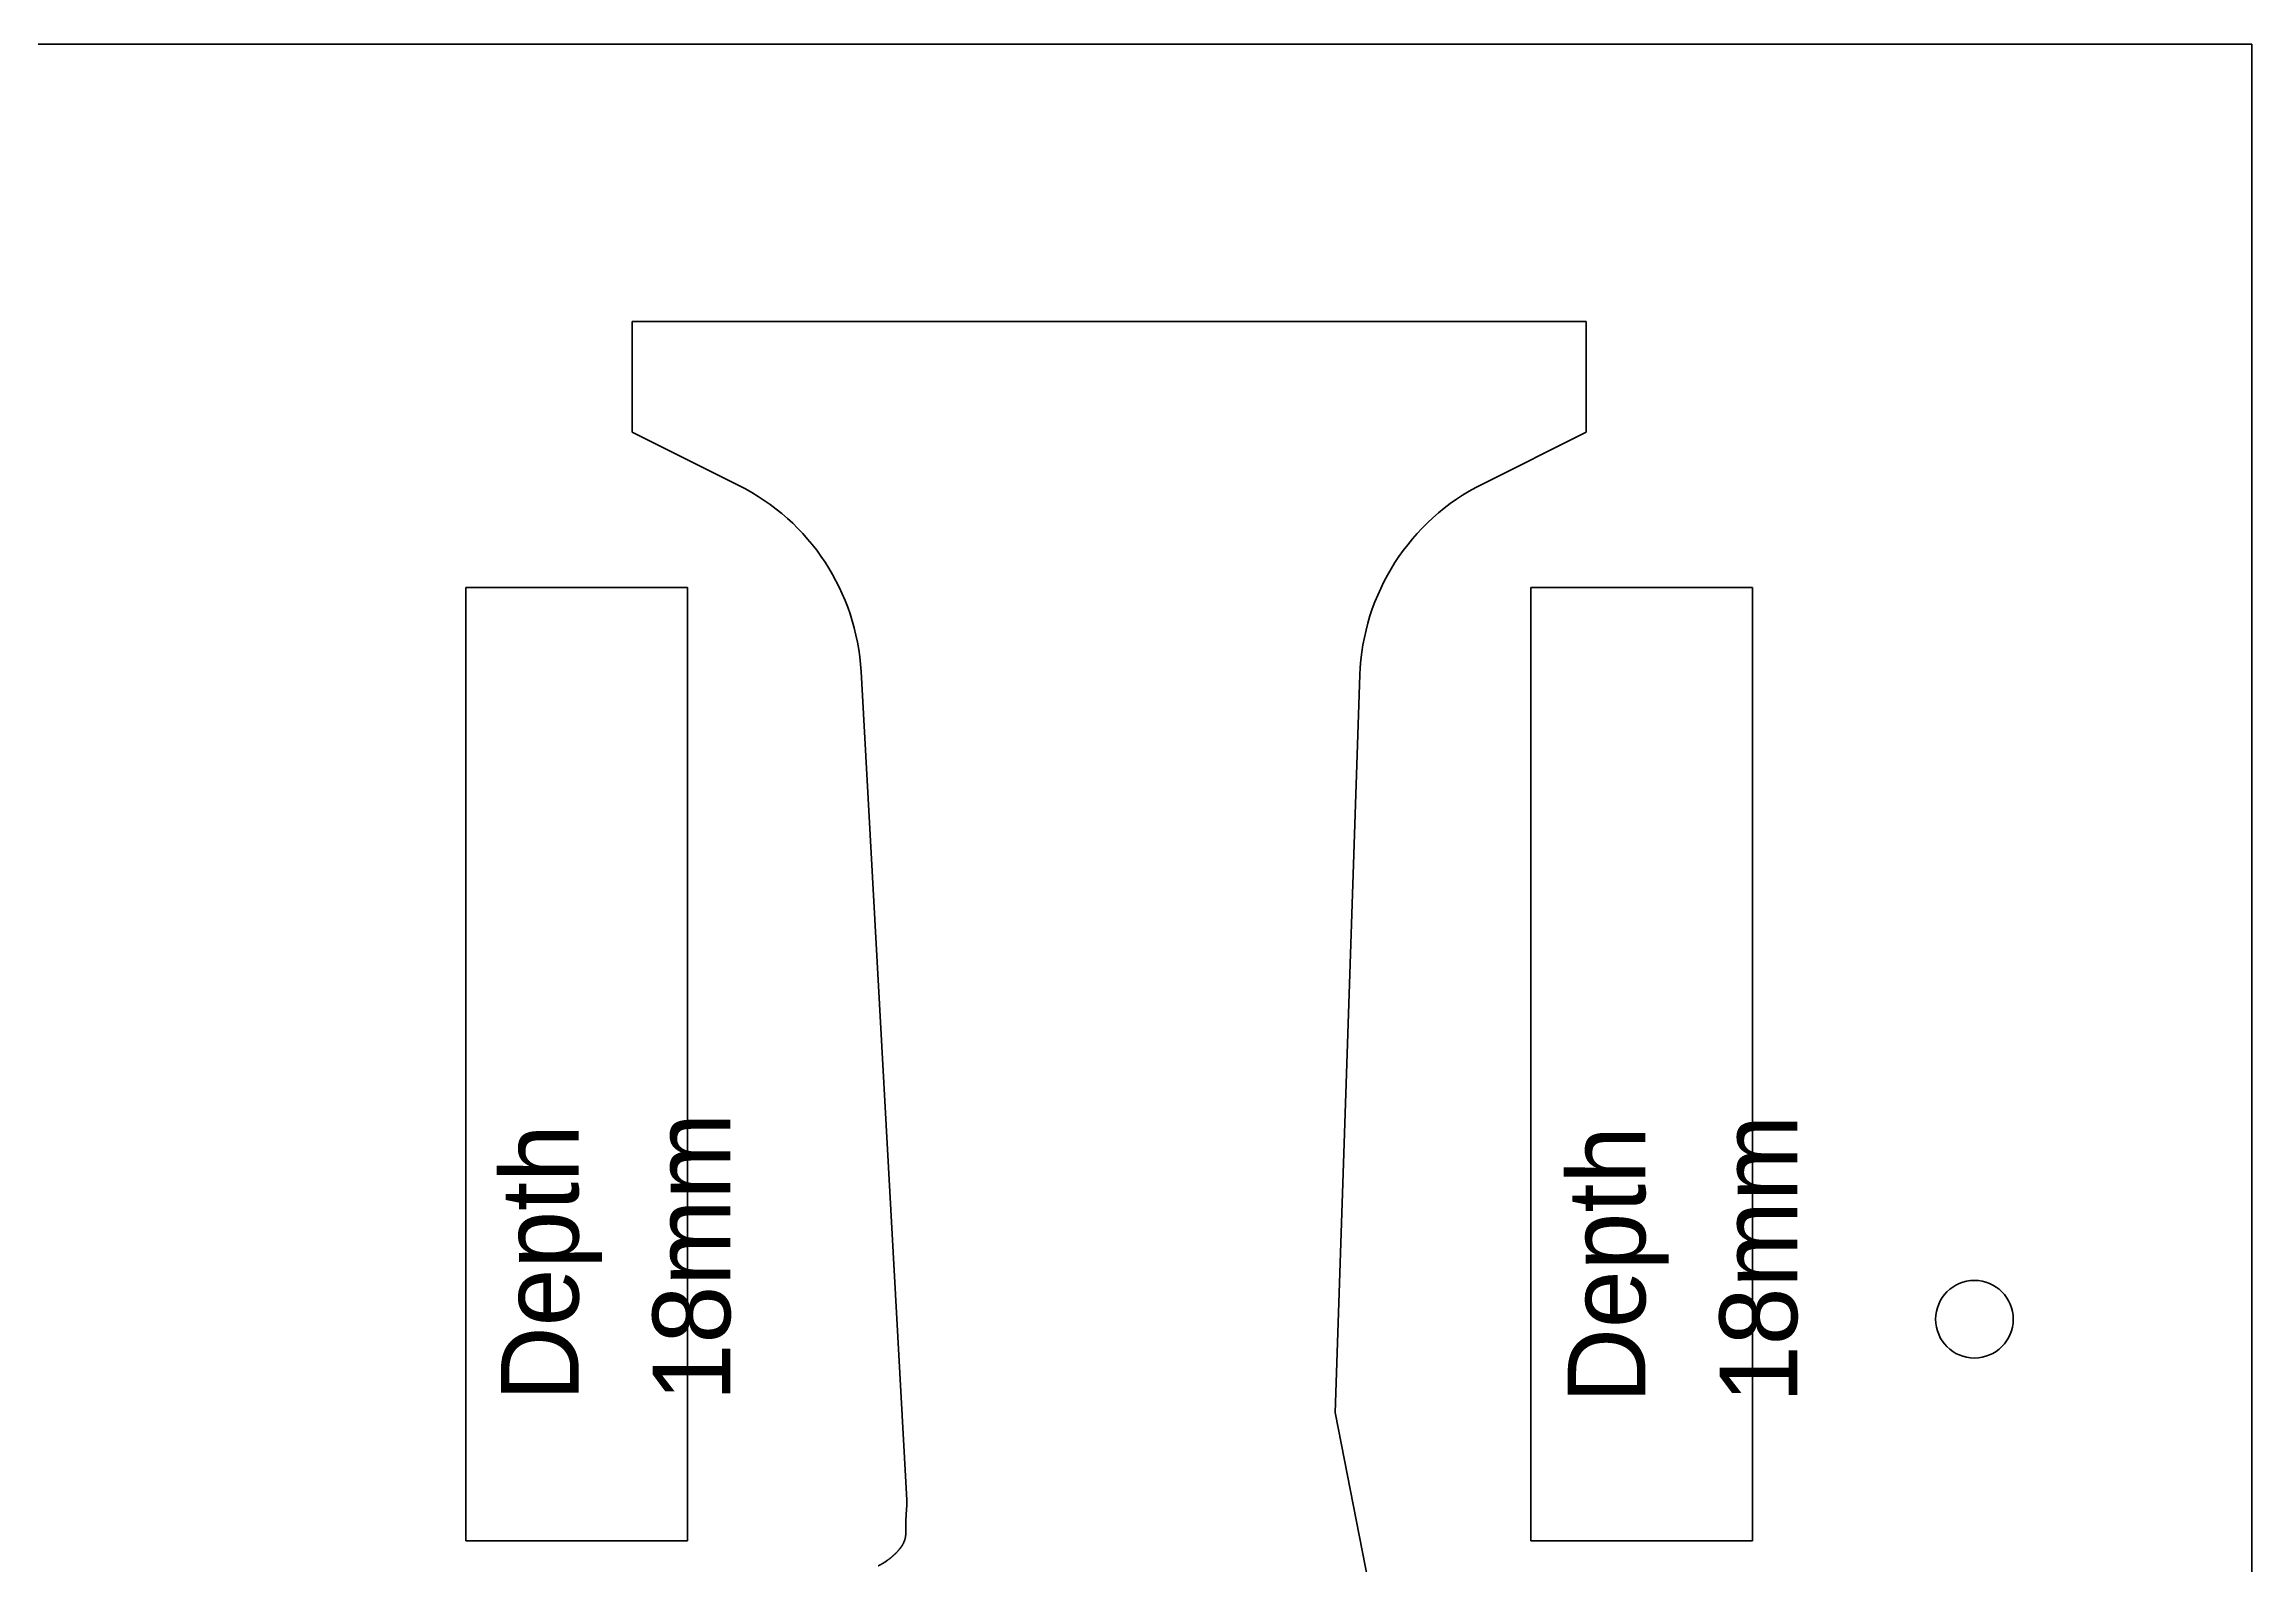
# Model space of a CAD drawing. Extents: x -630 to 758, y -253 to 381.
# Drawn here: x 46.1 to 245.1, y -123.6 to 13.6 of the extents above; entities that cross this region are included whole.
import ezdxf

# ---------------------------------------------------------------- set-up
doc = ezdxf.new("R2010")
doc.units = 0
doc.header["$MEASUREMENT"] = 0
doc.layers.add('Видимый контур (ГОСТ)', color=7, linetype='Continuous', lineweight=0)
doc.layers.add('Обозначение (ГОСТ)', color=7, linetype='Continuous', lineweight=0)

# ---------------------------------------------------------------- blocks, each defined once
blk = doc.blocks.new('Block_7')
at = {"layer": 'Обозначение (ГОСТ)', "char_height": 0.2, "attachment_point": 7, "rotation": 90}
for s, insert in [('\\C18;\\c0;\\FMyriad Pro|b0|i0|c1;\\H7.000000;\\W1.000000;18mm', (108.04, -108.8)), ('\\C18;\\c0;\\FMyriad Pro|b0|i0|c1;\\H7.000000;\\W1.000000;Depth', (96.38, -108.8))]:
    blk.add_mtext(s, dxfattribs=dict(at, insert=insert))
blk = doc.blocks.new('Block_10')
at = {"layer": 'Обозначение (ГОСТ)', "char_height": 0.2, "attachment_point": 7, "rotation": 90}
for s, insert in [('\\C18;\\c0;\\FMyriad Pro|b0|i0|c1;\\H7.000000;\\W1.000000;18mm', (204.21, -108.96)), ('\\C18;\\c0;\\FMyriad Pro|b0|i0|c1;\\H7.000000;\\W1.000000;Depth', (192.54, -108.96))]:
    blk.add_mtext(s, dxfattribs=dict(at, insert=insert))

msp = doc.modelspace()

# ---------------------------------------------------------------- linework, layer by layer
at = {"layer": 'Видимый контур (ГОСТ)', "color": 18, "lineweight": 50, "true_color": 0x000000}
for p, q in [((-152.91, 13.6), (245.09, 13.6)), ((245.09, 13.6), (245.09, -211.4)), ((99.09, -11.4), (185.09, -11.4)), ((99.09, -21.4), (99.09, -11.4)), ((185.09, -11.4), (185.09, -21.4)), ((108.71, -26.2), (99.09, -21.4)), ((185.09, -21.4), (175.74, -26.07)), ((84.09, -121.4), (84.09, -35.4)), ((84.09, -35.4), (104.09, -35.4)), ((104.09, -35.4), (104.09, -121.4)), ((180.09, -121.4), (180.09, -35.4)), ((180.09, -35.4), (200.09, -35.4)), ((200.09, -35.4), (200.09, -121.4)), ((123.86, -117.73), (119.73, -42.99)), ((164.7, -43.29), (162.46, -109.8)), ((162.46, -109.8), (168.63, -141.18)), ((104.09, -121.4), (84.09, -121.4)), ((200.09, -121.4), (180.09, -121.4))]:
    msp.add_line(p, q, dxfattribs=at)
msp.add_lwpolyline([(121.26, -123.65), (121.28, -123.64), (121.3, -123.63), (121.33, -123.62), (121.35, -123.61), (121.37, -123.6), (121.39, -123.58), (121.41, -123.57), (121.43, -123.56), (121.45, -123.55), (121.48, -123.54), (121.5, -123.53), (121.52, -123.52), (121.54, -123.51), (121.56, -123.49), (121.58, -123.48), (121.6, -123.47), (121.62, -123.46), (121.64, -123.45), (121.66, -123.44), (121.68, -123.42), (121.7, -123.41), (121.72, -123.4), (121.74, -123.39), (121.76, -123.38), (121.78, -123.37), (121.79, -123.35), (121.81, -123.34), (121.83, -123.33), (121.85, -123.32), (121.87, -123.31), (121.89, -123.3), (121.91, -123.28), (121.92, -123.27), (121.94, -123.26), (121.96, -123.25), (121.98, -123.24), (121.99, -123.22), (122.01, -123.21), (122.03, -123.2), (122.05, -123.19), (122.06, -123.18), (122.08, -123.16), (122.1, -123.15), (122.11, -123.14), (122.13, -123.13), (122.15, -123.12), (122.16, -123.1), (122.18, -123.09), (122.2, -123.08), (122.21, -123.07), (122.23, -123.05), (122.24, -123.04), (122.26, -123.03), (122.28, -123.02), (122.29, -123.01), (122.31, -122.99), (122.32, -122.98), (122.34, -122.97), (122.35, -122.96), (122.37, -122.95), (122.38, -122.93), (122.4, -122.92), (122.41, -122.91), (122.43, -122.9), (122.44, -122.89), (122.46, -122.87), (122.47, -122.86), (122.48, -122.85), (122.5, -122.84), (122.51, -122.83), (122.53, -122.81), (122.54, -122.8), (122.55, -122.79), (122.57, -122.78), (122.58, -122.77), (122.59, -122.75), (122.61, -122.74), (122.62, -122.73), (122.63, -122.72), (122.65, -122.71), (122.66, -122.69), (122.67, -122.68), (122.69, -122.67), (122.7, -122.66), (122.71, -122.65), (122.72, -122.64), (122.74, -122.62), (122.75, -122.61), (122.76, -122.6), (122.77, -122.59), (122.79, -122.58), (122.8, -122.57), (122.81, -122.55), (122.82, -122.54), (122.83, -122.53), (122.85, -122.52), (122.86, -122.51), (122.87, -122.5), (122.88, -122.48), (122.89, -122.47), (122.9, -122.46), (122.91, -122.45), (122.93, -122.44), (122.94, -122.43), (122.95, -122.42), (122.96, -122.4), (122.97, -122.39), (122.98, -122.38), (122.99, -122.37), (123, -122.36), (123.01, -122.35), (123.02, -122.34), (123.03, -122.32), (123.04, -122.31), (123.05, -122.3), (123.06, -122.29), (123.07, -122.28), (123.09, -122.27), (123.1, -122.26), (123.1, -122.25), (123.11, -122.23), (123.12, -122.22), (123.13, -122.21), (123.14, -122.2), (123.15, -122.19), (123.16, -122.18), (123.17, -122.17), (123.18, -122.16), (123.19, -122.15), (123.2, -122.13), (123.21, -122.12), (123.22, -122.11), (123.23, -122.1), (123.24, -122.09), (123.24, -122.08), (123.25, -122.07), (123.26, -122.06), (123.27, -122.05), (123.28, -122.04), (123.29, -122.02), (123.3, -122.01), (123.3, -122), (123.31, -121.99), (123.32, -121.98), (123.33, -121.97), (123.34, -121.96), (123.34, -121.95), (123.35, -121.94), (123.36, -121.93), (123.37, -121.92), (123.38, -121.9), (123.38, -121.89), (123.39, -121.88), (123.4, -121.87), (123.41, -121.86), (123.41, -121.85), (123.42, -121.84), (123.43, -121.83), (123.43, -121.82), (123.44, -121.81), (123.45, -121.8), (123.45, -121.78), (123.46, -121.77), (123.47, -121.76), (123.47, -121.75), (123.48, -121.74), (123.49, -121.73), (123.49, -121.72), (123.5, -121.71), (123.51, -121.7), (123.51, -121.69), (123.52, -121.67), (123.52, -121.66), (123.53, -121.65), (123.54, -121.64), (123.54, -121.63), (123.55, -121.62), (123.55, -121.61), (123.56, -121.6), (123.56, -121.59), (123.57, -121.57), (123.57, -121.56), (123.58, -121.55), (123.58, -121.54), (123.59, -121.53), (123.59, -121.52), (123.6, -121.51), (123.6, -121.49), (123.61, -121.48), (123.61, -121.47), (123.62, -121.46), (123.62, -121.45), (123.63, -121.44), (123.63, -121.43), (123.64, -121.41), (123.64, -121.4), (123.64, -121.39), (123.65, -121.38), (123.65, -121.37), (123.66, -121.36), (123.66, -121.35), (123.66, -121.33), (123.67, -121.32), (123.67, -121.31), (123.67, -121.3), (123.68, -121.29), (123.68, -121.27), (123.68, -121.26), (123.69, -121.25), (123.69, -121.24), (123.69, -121.23), (123.7, -121.22), (123.7, -121.2), (123.7, -121.19), (123.71, -121.18), (123.71, -121.16), (123.72, -121.13), (123.72, -121.11), (123.73, -121.08), (123.73, -121.06), (123.73, -121.03), (123.74, -121.01), (123.74, -120.98), (123.75, -120.96), (123.75, -120.94), (123.75, -120.91), (123.76, -120.89), (123.76, -120.86), (123.76, -120.84), (123.76, -120.81), (123.77, -120.79), (123.77, -120.76), (123.77, -120.73), (123.77, -120.71), (123.77, -120.68), (123.77, -120.66), (123.77, -120.63), (123.78, -120.61), (123.78, -120.58), (123.78, -120.56), (123.78, -120.53), (123.78, -120.51), (123.78, -120.48), (123.78, -120.46), (123.78, -120.43), (123.78, -120.41), (123.78, -120.38), (123.78, -120.33), (123.78, -120.28), (123.78, -120.23), (123.78, -120.18), (123.78, -120.13), (123.78, -120.08), (123.78, -120.03), (123.78, -119.97), (123.78, -119.92), (123.78, -119.9), (123.78, -119.87), (123.78, -119.85), (123.78, -119.82), (123.77, -119.79), (123.77, -119.77), (123.77, -119.74), (123.77, -119.71), (123.77, -119.69), (123.78, -119.66), (123.78, -119.63), (123.78, -119.61), (123.78, -119.58), (123.78, -119.55), (123.78, -119.53), (123.78, -119.5), (123.78, -119.47), (123.78, -119.44), (123.78, -119.41), (123.78, -119.39), (123.78, -119.36), (123.78, -119.33), (123.78, -119.3), (123.79, -119.27), (123.79, -119.24), (123.79, -119.21), (123.79, -119.18), (123.79, -119.15), (123.79, -119.12), (123.8, -119.09), (123.8, -119.06), (123.8, -119.03), (123.8, -119), (123.8, -118.97), (123.81, -118.94), (123.81, -118.91), (123.81, -118.88), (123.81, -118.85), (123.81, -118.81), (123.82, -118.78), (123.82, -118.75), (123.82, -118.72), (123.82, -118.69), (123.83, -118.65), (123.83, -118.62), (123.83, -118.59), (123.83, -118.56), (123.84, -118.52), (123.84, -118.49), (123.84, -118.46), (123.84, -118.42), (123.84, -118.39), (123.85, -118.36), (123.85, -118.32), (123.85, -118.29), (123.85, -118.26), (123.85, -118.22), (123.85, -118.19), (123.86, -118.16), (123.86, -118.12), (123.86, -118.09), (123.86, -118.06), (123.86, -118.02), (123.86, -117.99), (123.86, -117.96), (123.86, -117.92), (123.86, -117.89), (123.86, -117.87), (123.86, -117.86), (123.86, -117.84), (123.86, -117.82), (123.86, -117.81), (123.86, -117.79), (123.86, -117.77), (123.86, -117.76), (123.86, -117.74), (123.86, -117.73)], dxfattribs=at)
msp.add_circle((220.09, -101.4), 3.5, dxfattribs=at)
for points in [[(119.73, -42.99), (119.34, -35.82), (115.13, -29.41), (108.71, -26.2)], [(175.74, -26.07), (169.18, -29.35), (164.94, -35.96), (164.7, -43.29)]]:
    msp.add_open_spline(points, degree=3, dxfattribs=at)

# ---------------------------------------------------------------- block references
at = {"layer": 'Обозначение (ГОСТ)'}
for name in ['Block_7', 'Block_10']:
    msp.add_blockref(name, (0, 0), dxfattribs=at)

doc.saveas('drawing.dxf')
